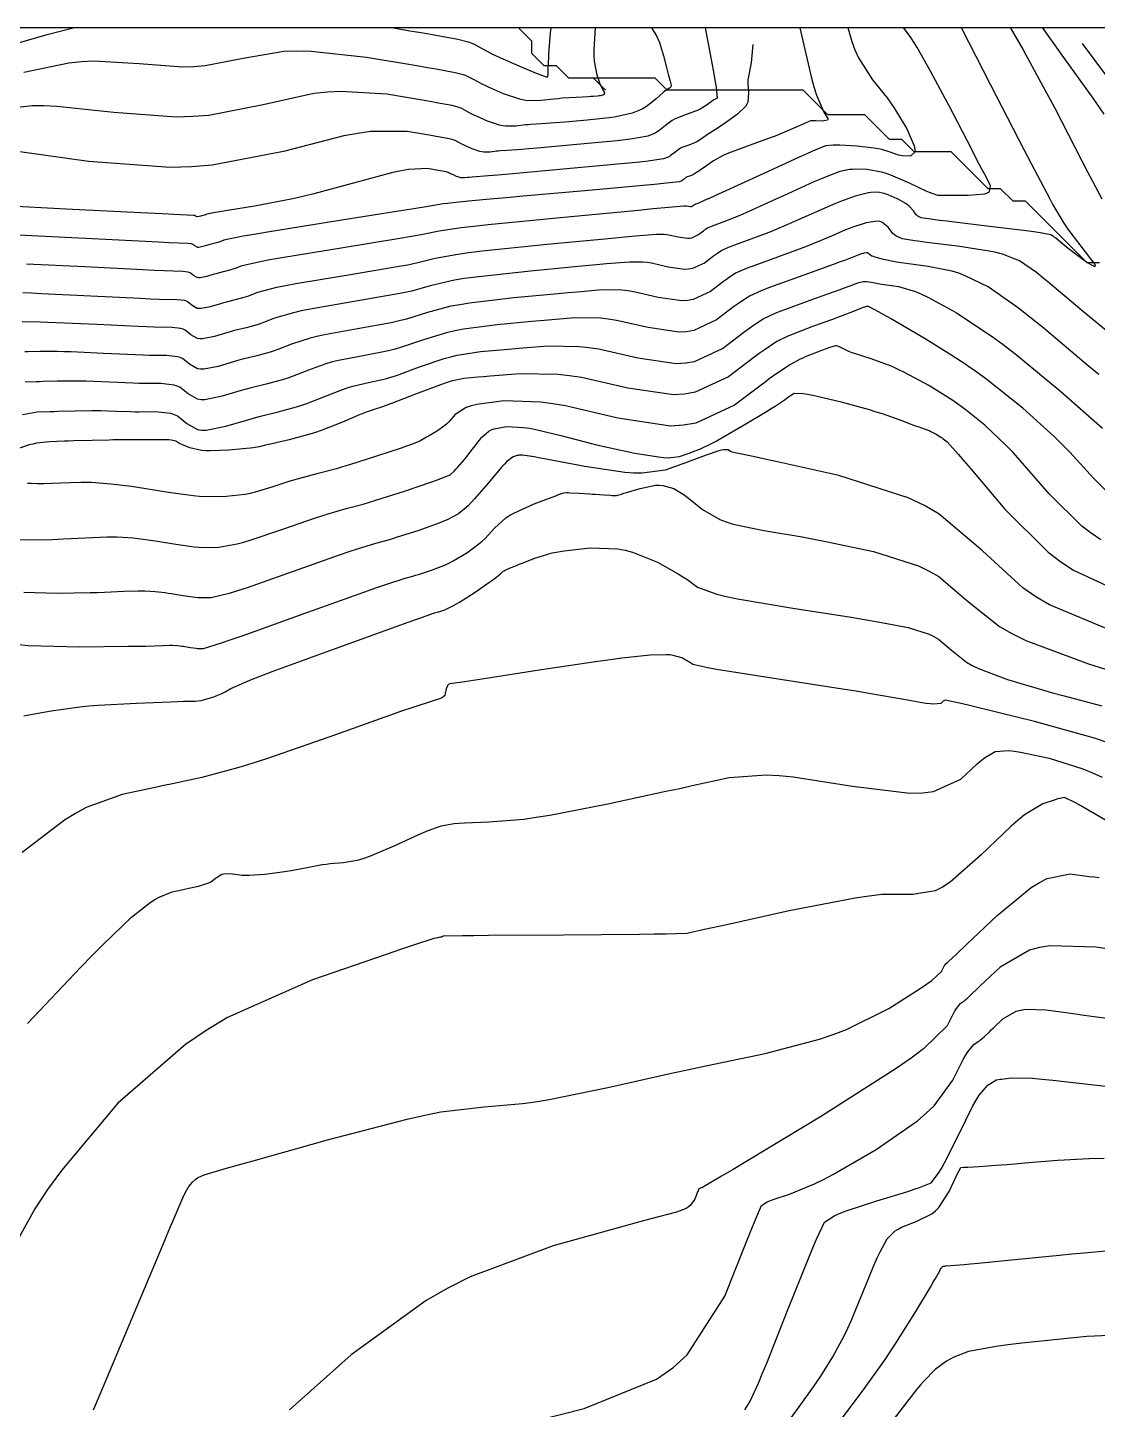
# Model space of a CAD drawing. Header units: metres. Extents: x 837117 to 838477, y 1189012 to 1191015.
# Drawn here: x 837546.3 to 837632.9, y 1190902 to 1191013.9 of the extents above; entities that cross this region are included whole.
import ezdxf

# ---------------------------------------------------------------- set-up
doc = ezdxf.new("R2010")
doc.units = ezdxf.units.M
doc.header["$LTSCALE"] = 0.3
doc.layers.add('COORD', color=7, linetype='Continuous', lineweight=20)
doc.layers.add('DRENAJE', color=5, linetype='Continuous', lineweight=25)
for name, color, linetype in [('COTAS 10', 1, 'Continuous'), ('COTAS INT', 252, 'Continuous'), ('MARCO IMP', 130, 'Continuous')]:
    doc.layers.add(name, color=color, linetype=linetype)

msp = doc.modelspace()

# ---------------------------------------------------------------- linework, layer by layer
at = {"layer": 'COORD'}
msp.add_lwpolyline([(837476.514, 1189013.872), (838476.514, 1189013.872), (838476.514, 1191013.872), (837476.514, 1191013.872)], close=True, dxfattribs=at)
at = {"layer": 'COTAS 10'}
for points, elevation in [([(837543.476, 1191012.054), (837547.893, 1191013.312), (837550.094, 1191013.872)], 1570), ([(837608.801, 1191013.872), (837608.802, 1191013.869), (837609.736, 1191009.892), (837609.96, 1191009.083), (837610.168, 1191008.399), (837610.793, 1191006.983), (837611.086, 1191006.517), (837611.085, 1191006.432), (837611.049, 1191006.367), (837610.621, 1191006.293), (837610.076, 1191006.33), (837609.966, 1191006.335), (837609.873, 1191006.338), (837609.685, 1191006.33), (837609.431, 1191006.223), (837609.298, 1191006.164), (837609.137, 1191006.091), (837608.328, 1191005.721), (837607.185, 1191005.236), (837606.813, 1191005.091), (837606.418, 1191004.942), (837604.792, 1191004.365), (837603.256, 1191003.8), (837602.917, 1191003.659), (837602.615, 1191003.524), (837601.839, 1191003.093), (837601.364, 1191002.751), (837601.253, 1191002.673), (837601.15, 1191002.602), (837600.852, 1191002.404), (837600.631, 1191002.262), (837600.576, 1191002.225), (837600.525, 1191002.19), (837600.364, 1191002.074), (837600.205, 1191001.974), (837600.156, 1191001.95), (837600.104, 1191001.926), (837599.895, 1191001.853), (837599.688, 1191001.777), (837599.637, 1191001.752), (837599.589, 1191001.724), (837599.438, 1191001.61), (837599.298, 1191001.499), (837599.257, 1191001.473), (837599.215, 1191001.449), (837599.054, 1191001.381), (837597.78, 1191001.237), (837597.036, 1191001.166), (837596.122, 1191001.08), (837591.409, 1191000.656), (837586.426, 1191000.214), (837585.341, 1191000.117), (837584.385, 1191000.031), (837584.047, 1191000), (837581.998, 1190999.812), (837580.739, 1190999.689), (837580.494, 1190999.663), (837580.293, 1190999.641), (837579.941, 1190999.593), (837578.568, 1190999.364), (837577.724, 1190999.229), (837576.678, 1190999.062), (837571.226, 1190998.197), (837565.723, 1190997.311), (837564.645, 1190997.13), (837563.761, 1190996.976), (837562.181, 1190996.656), (837561.865, 1190996.53), (837561.778, 1190996.5), (837561.691, 1190996.473), (837561.381, 1190996.389), (837561.058, 1190996.309), (837560.963, 1190996.283), (837560.865, 1190996.255), (837560.494, 1190996.143), (837560.157, 1190996.077), (837560.081, 1190996.078), (837560.014, 1190996.087), (837559.832, 1190996.193), (837559.67, 1190996.321), (837559.615, 1190996.345), (837559.555, 1190996.364), (837559.299, 1190996.392), (837557.765, 1190996.455), (837556.899, 1190996.496), (837555.841, 1190996.548), (837545.021, 1190997.096)], 1580), ([(837575.785, 1191013.872), (837577.248, 1191013.626), (837578.308, 1191013.444), (837579.209, 1191013.288), (837581.137, 1191012.935), (837581.972, 1191012.71), (837582.183, 1191012.635), (837582.386, 1191012.553), (837583.046, 1191012.212), (837583.876, 1191011.763), (837584.185, 1191011.614), (837584.529, 1191011.454), (837586.058, 1191010.784), (837587.481, 1191010.19), (837587.757, 1191010.078), (837587.983, 1191009.988), (837588.373, 1191009.85), (837588.419, 1191009.936), (837588.427, 1191009.987), (837588.433, 1191010.05), (837588.437, 1191010.377), (837588.463, 1191011.092), (837588.483, 1191011.399), (837588.507, 1191011.754), (837588.641, 1191013.432), (837588.671, 1191013.872)], 1570), ([(837628.424, 1191013.872), (837630.296, 1191011.27), (837632.045, 1191008.838), (837632.535, 1191008.155), (837633.437, 1191006.854)], 1590), ([(837633.012, 1190985.771), (837632.157, 1190986.493), (837628.463, 1190989.612), (837627.44, 1190990.436), (837626.52, 1190991.156), (837624.051, 1190992.89), (837622.211, 1190993.785), (837621.688, 1190993.976), (837621.158, 1190994.143), (837621.122, 1190994.15), (837619.194, 1190994.539), (837617.422, 1190994.768), (837617.013, 1190994.828), (837616.639, 1190994.887), (837615.584, 1190995.092), (837614.905, 1190995.278), (837614.767, 1190995.327), (837614.652, 1190995.373), (837614.421, 1190995.528), (837614.302, 1190995.63), (837614.258, 1190995.643), (837614.208, 1190995.649), (837613.989, 1190995.617), (837613.733, 1190995.531), (837613.66, 1190995.503), (837613.586, 1190995.474), (837613.312, 1190995.356), (837612.503, 1190995.045), (837612.092, 1190994.894), (837611.6, 1190994.715), (837609.145, 1190993.837), (837606.652, 1190992.932), (837606.136, 1190992.736), (837605.695, 1190992.563), (837604.732, 1190992.139), (837604.036, 1190991.678), (837603.765, 1190991.482), (837603.458, 1190991.258), (837602.065, 1190990.201), (837600.232, 1190989.347), (837599.648, 1190989.249), (837599.032, 1190989.212), (837596.528, 1190989.581), (837593.963, 1190990.165), (837593.307, 1190990.263), (837592.675, 1190990.334), (837590.587, 1190990.364), (837588.448, 1190990.189), (837587.784, 1190990.132), (837587.087, 1190990.07), (837584.311, 1190989.813), (837581.583, 1190989.453), (837580.917, 1190989.327), (837580.289, 1190989.189), (837578.347, 1190988.593), (837576.57, 1190987.987), (837576.046, 1190987.842), (837575.509, 1190987.707), (837573.457, 1190987.304), (837571.477, 1190986.919), (837570.985, 1190986.796), (837570.519, 1190986.667), (837569.039, 1190986.138), (837567.728, 1190985.62), (837567.368, 1190985.496), (837567.009, 1190985.38), (837565.724, 1190985.034), (837564.384, 1190984.701), (837563.99, 1190984.594), (837563.587, 1190984.48), (837562.047, 1190984.016), (837560.651, 1190983.739), (837560.338, 1190983.744), (837560.056, 1190983.783), (837559.304, 1190984.22), (837558.633, 1190984.752), (837558.403, 1190984.852), (837558.154, 1190984.931), (837557.096, 1190985.045), (837555.738, 1190985.049), (837555.3, 1190985.059), (837554.836, 1190985.072), (837552.936, 1190985.154), (837551.024, 1190985.233), (837550.553, 1190985.245), (837550.106, 1190985.253), (837548.702, 1190985.246), (837547.547, 1190985.212), (837547.257, 1190985.203), (837546.98, 1190985.194), (837546.09, 1190985.164)], 1590), ([(837633.607, 1190965.213), (837629.027, 1190967.131), (837627.91, 1190967.786), (837626.858, 1190968.496), (837623.607, 1190971.507), (837620.104, 1190974.486), (837618.895, 1190975.176), (837617.582, 1190975.806), (837611.974, 1190977.593), (837606.863, 1190978.73), (837605.864, 1190978.95), (837605.044, 1190979.13), (837603.586, 1190979.439), (837603.326, 1190979.5), (837603.263, 1190979.524), (837603.203, 1190979.551), (837603.016, 1190979.674), (837602.646, 1190979.696), (837602.47, 1190979.66), (837602.262, 1190979.605), (837601.245, 1190979.255), (837599.987, 1190978.782), (837599.627, 1190978.65), (837599.262, 1190978.517), (837597.9, 1190978.034), (837596.057, 1190977.782), (837595.389, 1190977.796), (837594.653, 1190977.845), (837591.422, 1190978.325), (837588.411, 1190978.903), (837587.812, 1190979.015), (837587.316, 1190979.105), (837586.375, 1190979.259), (837586.09, 1190979.248), (837586.008, 1190979.235), (837585.924, 1190979.219), (837585.61, 1190979.124), (837585.108, 1190978.728), (837584.905, 1190978.521), (837584.675, 1190978.272), (837583.616, 1190977.023), (837582.487, 1190975.709), (837582.213, 1190975.419), (837581.956, 1190975.162), (837581.17, 1190974.501), (837580.256, 1190974.017), (837579.919, 1190973.871), (837579.546, 1190973.721), (837577.895, 1190973.136), (837576.222, 1190972.602), (837575.835, 1190972.484), (837575.48, 1190972.379), (837574.473, 1190972.109), (837572.965, 1190971.644), (837572.295, 1190971.417), (837571.516, 1190971.147), (837567.787, 1190969.819), (837564.066, 1190968.516), (837563.292, 1190968.263), (837562.628, 1190968.057), (837561.153, 1190967.701), (837560.349, 1190967.694), (837560.107, 1190967.708), (837559.858, 1190967.729), (837558.89, 1190967.862), (837557.923, 1190968.021), (837557.674, 1190968.059), (837557.433, 1190968.093), (837556.632, 1190968.194), (837555.79, 1190968.244), (837555.524, 1190968.247), (837555.243, 1190968.245), (837554.109, 1190968.199), (837552.53, 1190968.131), (837551.968, 1190968.115), (837551.352, 1190968.1), (837548.68, 1190968.056), (837546.006, 1190968.136)], 1600), ([(837635.24, 1190948.734), (837632.204, 1190950.485), (837631.609, 1190950.82), (837631.119, 1190951.091), (837630.235, 1190951.53), (837629.851, 1190951.46), (837629.676, 1190951.41), (837629.473, 1190951.347), (837628.49, 1190951.01), (837627.009, 1190950.119), (837626.491, 1190949.706), (837625.926, 1190949.222), (837623.495, 1190946.876), (837620.98, 1190944.674), (837620.363, 1190944.281), (837619.779, 1190943.982), (837617.956, 1190943.684), (837615.449, 1190943.67), (837614.434, 1190943.55), (837613.281, 1190943.379), (837607.956, 1190942.341), (837602.896, 1190941.23), (837601.101, 1190940.836), (837599.679, 1190940.525), (837597.995, 1190940.471), (837597.022, 1190940.456), (837595.829, 1190940.441), (837589.692, 1190940.389), (837583.599, 1190940.345), (837582.434, 1190940.336), (837581.495, 1190940.329), (837579.992, 1190940.313), (837579.957, 1190940.3), (837579.944, 1190940.294), (837579.929, 1190940.288), (837579.864, 1190940.258), (837579.798, 1190940.229), (837579.782, 1190940.224), (837579.767, 1190940.219), (837579.725, 1190940.212), (837579.622, 1190940.195), (837579.569, 1190940.184), (837579.507, 1190940.172), (837579.192, 1190940.105), (837577.451, 1190939.544), (837576.488, 1190939.22), (837575.317, 1190938.822), (837569.352, 1190936.773), (837562.483, 1190933.702), (837560.742, 1190932.66), (837559.07, 1190931.534), (837553.614, 1190926.773), (837549.038, 1190921.335), (837547.922, 1190919.782), (837546.87, 1190918.209), (837543.614, 1190912.357)], 1610), ([(837607.731, 1190900.795), (837608.771, 1190902.176), (837609.918, 1190903.801), (837610.216, 1190904.244), (837610.506, 1190904.683), (837611.483, 1190906.245), (837612.427, 1190907.998), (837612.696, 1190908.559), (837612.967, 1190909.153), (837613.975, 1190911.569), (837614.894, 1190913.817), (837615.11, 1190914.305), (837615.309, 1190914.734), (837615.889, 1190915.798), (837616.537, 1190916.426), (837616.779, 1190916.581), (837617.048, 1190916.727), (837618.245, 1190917.187), (837619.488, 1190917.808), (837619.786, 1190918.056), (837620.064, 1190918.338), (837620.899, 1190919.63), (837621.471, 1190920.844), (837621.583, 1190921.077), (837621.674, 1190921.265), (837621.837, 1190921.568), (837622.083, 1190921.588), (837622.228, 1190921.597), (837622.405, 1190921.608), (837623.323, 1190921.66), (837624.675, 1190921.748), (837625.126, 1190921.782), (837625.61, 1190921.82), (837627.638, 1190921.991), (837629.704, 1190922.158), (837630.213, 1190922.194), (837630.694, 1190922.225), (837632.205, 1190922.296), (837633.455, 1190922.312)], 1620)]:
    msp.add_lwpolyline(points, dxfattribs=dict(at, elevation=elevation))
at = {"layer": 'COTAS INT'}
for points, elevation in [([(837596.792, 1191013.872), (837596.864, 1191013.776), (837597.251, 1191013.146), (837597.35, 1191012.921), (837597.447, 1191012.674), (837597.768, 1191011.602), (837598.035, 1191010.548), (837598.098, 1191010.312), (837598.155, 1191010.101), (837598.319, 1191009.544), (837598.39, 1191009.213), (837598.388, 1191009.146), (837598.377, 1191009.089), (837598.259, 1191008.97), (837597.983, 1191008.804), (837597.873, 1191008.718), (837597.748, 1191008.615), (837597.174, 1191008.096), (837596.471, 1191007.533), (837596.264, 1191007.403), (837596.052, 1191007.283), (837595.245, 1191006.942), (837594.174, 1191006.69), (837593.796, 1191006.627), (837593.383, 1191006.566), (837591.599, 1191006.37), (837589.807, 1191006.219), (837589.389, 1191006.186), (837589.005, 1191006.158), (837587.903, 1191006.088), (837587.048, 1191006.032), (837586.82, 1191006.012), (837586.595, 1191005.989), (837585.816, 1191005.893), (837585.008, 1191005.889), (837584.765, 1191005.925), (837584.514, 1191005.978), (837583.542, 1191006.305), (837582.648, 1191006.696), (837582.447, 1191006.79), (837582.266, 1191006.877), (837581.781, 1191007.14), (837581.395, 1191007.339), (837581.276, 1191007.387), (837581.153, 1191007.431), (837580.665, 1191007.562), (837579.537, 1191007.768), (837579.011, 1191007.86), (837578.391, 1191007.966), (837575.378, 1191008.473), (837571.642, 1191008.712), (837570.567, 1191008.649), (837569.473, 1191008.529), (837565.378, 1191007.632), (837560.96, 1191006.766), (837559.664, 1191006.666), (837558.337, 1191006.627), (837553.279, 1191006.994), (837548.665, 1191007.497), (837547.616, 1191007.544), (837546.668, 1191007.551), (837544.07, 1191007.244)], 1574), ([(837601.143, 1191013.872), (837601.145, 1191013.86), (837601.824, 1191010.292), (837601.944, 1191009.608), (837602.034, 1191009.057), (837602.118, 1191008.166), (837601.93, 1191008.066), (837601.85, 1191008.013), (837601.758, 1191007.95), (837601.326, 1191007.63), (837600.752, 1191007.27), (837600.571, 1191007.181), (837600.38, 1191007.096), (837599.614, 1191006.829), (837598.851, 1191006.548), (837598.664, 1191006.454), (837598.486, 1191006.354), (837597.929, 1191005.934), (837597.413, 1191005.522), (837597.262, 1191005.426), (837597.106, 1191005.338), (837596.514, 1191005.088), (837595.259, 1191004.862), (837594.686, 1191004.79), (837594.014, 1191004.713), (837590.774, 1191004.398), (837587.543, 1191004.117), (837586.877, 1191004.061), (837586.312, 1191004.015), (837585.096, 1191003.925), (837584.544, 1191003.889), (837584.397, 1191003.876), (837584.252, 1191003.862), (837583.75, 1191003.799), (837583.229, 1191003.797), (837583.072, 1191003.82), (837582.911, 1191003.854), (837582.284, 1191004.065), (837581.707, 1191004.317), (837581.578, 1191004.378), (837581.461, 1191004.434), (837581.148, 1191004.603), (837580.899, 1191004.732), (837580.823, 1191004.763), (837580.743, 1191004.791), (837580.429, 1191004.876), (837579.702, 1191005.009), (837579.362, 1191005.068), (837578.962, 1191005.136), (837577.02, 1191005.463), (837574.066, 1191005.454), (837573.03, 1191005.31), (837571.898, 1191005.105), (837567.02, 1191003.855), (837561.253, 1191002.725), (837559.562, 1191002.595), (837557.829, 1191002.544), (837551.227, 1191003.023), (837545.656, 1191003.812)], 1576), ([(837621.867, 1191013.872), (837624.258, 1191009.232), (837626.96, 1191003.999), (837627.543, 1191002.875), (837628.055, 1191001.892), (837629.051, 1191000), (837629.306, 1190999.516), (837630.182, 1190998.049), (837630.457, 1190997.64), (837630.746, 1190997.228), (837631.906, 1190995.73), (837632.684, 1190994.682), (837632.732, 1190994.555), (837632.707, 1190994.498), (837632.016, 1190994.882), (837630.988, 1190995.64), (837630.752, 1190995.819), (837630.537, 1190995.985), (837629.935, 1190996.473), (837629.532, 1190996.814), (837629.442, 1190996.887), (837629.362, 1190996.95), (837629.148, 1190997.101), (837628.259, 1190997.263), (837627.752, 1190997.333), (837627.133, 1190997.415), (837623.953, 1190997.804), (837621.122, 1190998.143), (837620.753, 1190998.187), (837620.12, 1190998.265), (837619.598, 1190998.331), (837618.624, 1190998.471), (837618.373, 1190998.595), (837618.306, 1190998.651), (837618.239, 1190998.717), (837618.006, 1190999.034), (837617.667, 1190999.415), (837617.535, 1190999.521), (837617.385, 1190999.626), (837616.722, 1191000), (837616.704, 1191000.01), (837615.979, 1191000.326), (837615.802, 1191000.389), (837615.636, 1191000.442), (837615.12, 1191000.546), (837614.566, 1191000.516), (837614.376, 1191000.485), (837614.17, 1191000.443), (837613.292, 1191000.212), (837612.696, 1191000), (837612.105, 1190999.79), (837611.705, 1190999.63), (837611.273, 1190999.45), (837607.513, 1190997.782), (837607.008, 1190997.57), (837606.515, 1190997.369), (837604.846, 1190996.734), (837603.525, 1190996.254), (837603.252, 1190996.15), (837603.018, 1190996.059), (837602.508, 1190995.834), (837602.139, 1190995.59), (837601.995, 1190995.486), (837601.833, 1190995.367), (837601.095, 1190994.807), (837600.123, 1190994.354), (837599.814, 1190994.303), (837599.487, 1190994.283), (837598.16, 1190994.478), (837596.801, 1190994.788), (837596.453, 1190994.84), (837596.118, 1190994.878), (837595.012, 1190994.893), (837593.161, 1190994.732), (837592.356, 1190994.659), (837591.425, 1190994.573), (837587.006, 1190994.156), (837582.585, 1190993.675), (837581.653, 1190993.547), (837580.846, 1190993.423), (837578.985, 1190992.993), (837577.369, 1190992.538), (837576.717, 1190992.397), (837575.977, 1190992.249), (837572.564, 1190991.661), (837569.175, 1190991.076), (837568.449, 1190990.93), (837567.816, 1190990.79), (837566.295, 1190990.345), (837565.382, 1190989.984), (837565.132, 1190989.898), (837564.882, 1190989.817), (837563.987, 1190989.576), (837563.053, 1190989.344), (837562.779, 1190989.269), (837562.498, 1190989.19), (837561.426, 1190988.867), (837560.453, 1190988.674), (837560.235, 1190988.677), (837560.039, 1190988.705), (837559.515, 1190989.009), (837559.048, 1190989.38), (837558.888, 1190989.449), (837558.715, 1190989.504), (837557.977, 1190989.583), (837556.549, 1190989.611), (837555.939, 1190989.634), (837555.238, 1190989.663), (837551.932, 1190989.821), (837548.623, 1190989.978), (837547.92, 1190990.006), (837547.309, 1190990.027), (837545.87, 1190990.048)], 1586), ([(837545.91, 1190992.415), (837546.603, 1190992.387), (837547.422, 1190992.351), (837551.43, 1190992.155), (837555.439, 1190991.958), (837556.259, 1190991.921), (837556.954, 1190991.892), (837558.418, 1190991.853), (837558.995, 1190991.791), (837559.13, 1190991.748), (837559.255, 1190991.693), (837559.621, 1190991.404), (837560.031, 1190991.166), (837560.184, 1190991.144), (837560.355, 1190991.142), (837561.115, 1190991.292), (837561.954, 1190991.545), (837562.174, 1190991.607), (837562.388, 1190991.666), (837563.118, 1190991.847), (837563.818, 1190992.036), (837564.014, 1190992.099), (837564.21, 1190992.166), (837564.924, 1190992.449), (837566.464, 1190992.852), (837567.181, 1190992.996), (837568.024, 1190993.154), (837572.118, 1190993.84), (837576.211, 1190994.52), (837577.053, 1190994.674), (837577.769, 1190994.813), (837579.304, 1190995.193), (837581.124, 1190995.539), (837582.021, 1190995.658), (837583.087, 1190995.786), (837588.354, 1190996.328), (837593.593, 1190996.824), (837594.642, 1190996.923), (837595.517, 1190997.004), (837597.224, 1190997.158), (837597.839, 1190997.149), (837598.026, 1190997.128), (837598.219, 1190997.099), (837598.976, 1190996.927), (837599.714, 1190996.818), (837599.896, 1190996.829), (837600.068, 1190996.858), (837600.609, 1190997.11), (837601.02, 1190997.421), (837601.11, 1190997.488), (837601.191, 1190997.545), (837601.396, 1190997.681), (837601.68, 1190997.807), (837601.81, 1190997.857), (837601.962, 1190997.915), (837602.697, 1190998.182), (837603.972, 1190998.695), (837604.465, 1190998.908), (837605.019, 1190999.151), (837606.892, 1191000), (837607.521, 1191000.285), (837609.985, 1191001.399), (837610.513, 1191001.629), (837610.975, 1191001.825), (837612.089, 1191002.251), (837612.838, 1191002.4), (837613.07, 1191002.422), (837613.312, 1191002.435), (837614.275, 1191002.41), (837615.423, 1191002.191), (837615.781, 1191002.081), (837616.157, 1191001.95), (837617.663, 1191001.302), (837619.002, 1191000.67), (837619.273, 1191000.551), (837619.5, 1191000.455), (837619.961, 1191000.308), (837620.449, 1191000.312), (837620.694, 1191000.312), (837620.987, 1191000.31), (837622.439, 1191000.3), (837623.789, 1191000.413), (837624.017, 1191000.489), (837624.182, 1191000.585), (837624.251, 1191001.093), (837623.753, 1191002.036), (837623.56, 1191002.406), (837623.344, 1191002.824), (837622.362, 1191004.724), (837621.217, 1191006.929), (837620.897, 1191007.538), (837620.575, 1191008.146), (837619.405, 1191010.336), (837618.32, 1191012.25), (837618.052, 1191012.684), (837617.798, 1191013.075), (837617.202, 1191013.872)], 1584), ([(837545.982, 1191010.278), (837549.646, 1191011.034), (837550.66, 1191011.132), (837551.673, 1191011.183), (837555.331, 1191010.966), (837558.845, 1191010.711), (837559.767, 1191010.738), (837560.667, 1191010.807), (837563.736, 1191011.408), (837567.049, 1191011.954), (837568.103, 1191011.987), (837569.217, 1191011.97), (837573.736, 1191011.483), (837577.819, 1191010.796), (837578.659, 1191010.652), (837579.373, 1191010.528), (837580.901, 1191010.248), (837581.562, 1191010.07), (837581.73, 1191010.011), (837581.89, 1191009.946), (837582.414, 1191009.676), (837583.071, 1191009.32), (837583.316, 1191009.202), (837583.588, 1191009.075), (837584.8, 1191008.544), (837586.118, 1191008.102), (837586.458, 1191008.03), (837586.786, 1191007.981), (837587.882, 1191007.986), (837588.938, 1191008.117), (837589.242, 1191008.147), (837589.552, 1191008.175), (837590.711, 1191008.251), (837591.699, 1191008.3), (837591.9, 1191008.311), (837592.071, 1191008.32), (837592.424, 1191008.342), (837592.583, 1191008.365), (837592.63, 1191008.375), (837592.679, 1191008.387), (837592.868, 1191008.441), (837593.001, 1191008.524), (837593.015, 1191008.554), (837593.019, 1191008.586), (837592.949, 1191008.73), (837592.781, 1191009.025), (837592.724, 1191009.154), (837592.661, 1191009.303), (837592.395, 1191010.013), (837592.196, 1191011.167), (837592.175, 1191011.596), (837592.17, 1191012.073), (837592.261, 1191013.872)], 1572), ([(837612.704, 1191013.872), (837613.014, 1191012.756), (837613.278, 1191012.069), (837613.559, 1191011.44), (837614.702, 1191009.655), (837615.884, 1191008.191), (837616.188, 1191007.765), (837616.483, 1191007.329), (837617.467, 1191005.682), (837618.076, 1191004.302), (837618.134, 1191004.036), (837618.144, 1191003.82), (837617.785, 1191003.459), (837617.135, 1191003.486), (837616.962, 1191003.514), (837616.793, 1191003.552), (837616.21, 1191003.765), (837615.442, 1191004.009), (837615.157, 1191004.066), (837614.84, 1191004.119), (837613.431, 1191004.274), (837612.058, 1191004.354), (837611.764, 1191004.359), (837611.506, 1191004.358), (837610.887, 1191004.291), (837609.846, 1191003.859), (837609.322, 1191003.628), (837608.697, 1191003.347), (837605.591, 1191001.929), (837602.524, 1191000.52), (837601.923, 1191000.246), (837601.43, 1191000.022), (837601.38, 1191000), (837600.548, 1190999.631), (837600.399, 1190999.576), (837600.368, 1190999.565), (837600.341, 1190999.554), (837600.284, 1190999.529), (837600.242, 1190999.501), (837600.226, 1190999.49), (837600.207, 1190999.476), (837600.124, 1190999.413), (837600.014, 1190999.362), (837599.979, 1190999.356), (837599.942, 1190999.353), (837599.792, 1190999.376), (837599.638, 1190999.411), (837599.599, 1190999.416), (837599.561, 1190999.421), (837599.436, 1190999.423), (837597.873, 1190999.276), (837596.928, 1190999.186), (837595.762, 1190999.076), (837589.702, 1190998.5), (837583.588, 1190997.896), (837582.389, 1190997.768), (837581.403, 1190997.656), (837579.622, 1190997.393), (837578.168, 1190997.089), (837577.388, 1190996.951), (837576.444, 1190996.791), (837571.672, 1190996.019), (837566.873, 1190995.232), (837565.913, 1190995.063), (837565.113, 1190994.914), (837563.552, 1190994.552), (837563.037, 1190994.348), (837562.896, 1190994.3), (837562.755, 1190994.254), (837562.25, 1190994.118), (837561.723, 1190993.987), (837561.568, 1190993.945), (837561.41, 1190993.9), (837560.805, 1190993.718), (837560.256, 1190993.609), (837560.133, 1190993.611), (837560.022, 1190993.627), (837559.726, 1190993.798), (837559.463, 1190994.007), (837559.372, 1190994.046), (837559.275, 1190994.078), (837558.859, 1190994.122), (837557.359, 1190994.173), (837556.579, 1190994.209), (837555.64, 1190994.253), (837550.928, 1190994.489), (837546.222, 1190994.723)], 1582), ([(837625.832, 1191013.872), (837626.223, 1191013.224), (837626.885, 1191012.086), (837628.322, 1191009.429), (837629.419, 1191007.402), (837631.639, 1191003.098), (837632.104, 1191002.2), (837632.505, 1191001.429), (837633.255, 1191000)], 1588), ([(837605.011, 1191012.501), (837604.879, 1191011.03), (837604.646, 1191009.912), (837604.614, 1191009.636), (837604.596, 1191009.375), (837604.646, 1191008.553), (837604.597, 1191007.849), (837604.517, 1191007.663), (837604.408, 1191007.481), (837603.771, 1191006.853), (837602.996, 1191006.298), (837602.8, 1191006.162), (837602.611, 1191006.034), (837601.996, 1191005.632), (837601.478, 1191005.298), (837601.35, 1191005.213), (837601.229, 1191005.13), (837600.852, 1191004.857), (837600.481, 1191004.624), (837600.365, 1191004.567), (837600.243, 1191004.512), (837599.755, 1191004.341), (837599.27, 1191004.162), (837599.15, 1191004.103), (837599.038, 1191004.039), (837598.683, 1191003.772), (837598.355, 1191003.51), (837598.259, 1191003.449), (837598.161, 1191003.394), (837597.784, 1191003.235), (837596.344, 1191003.034), (837595.575, 1191002.952), (837594.645, 1191002.859), (837589.949, 1191002.426), (837585.279, 1191002.016), (837584.366, 1191001.937), (837583.618, 1191001.872), (837582.288, 1191001.763), (837582.04, 1191001.746), (837581.974, 1191001.741), (837581.909, 1191001.734), (837581.684, 1191001.706), (837581.45, 1191001.705), (837581.38, 1191001.716), (837581.307, 1191001.731), (837581.025, 1191001.825), (837580.767, 1191001.939), (837580.708, 1191001.966), (837580.656, 1191001.991), (837580.516, 1191002.067), (837580.404, 1191002.125), (837580.37, 1191002.139), (837580.334, 1191002.151), (837580.192, 1191002.189), (837579.866, 1191002.249), (837579.714, 1191002.276), (837579.534, 1191002.306), (837578.662, 1191002.453), (837577.135, 1191002.389), (837576.542, 1191002.286), (837575.877, 1191002.147), (837572.861, 1191001.338), (837569.48, 1191000.405), (837568.584, 1191000.188), (837567.759, 1191000), (837564.679, 1190999.412), (837562.314, 1190999.032), (837561.852, 1190998.955), (837561.474, 1190998.89), (837560.809, 1190998.759), (837560.692, 1190998.713), (837560.66, 1190998.701), (837560.628, 1190998.691), (837560.512, 1190998.66), (837560.392, 1190998.63), (837560.357, 1190998.621), (837560.321, 1190998.611), (837560.183, 1190998.569), (837560.058, 1190998.544), (837560.03, 1190998.545), (837560.005, 1190998.548), (837559.938, 1190998.587), (837559.878, 1190998.635), (837559.857, 1190998.644), (837559.835, 1190998.651), (837559.74, 1190998.661), (837558.17, 1190998.736), (837557.218, 1190998.784), (837556.042, 1190998.843), (837549.924, 1190999.156), (837543.821, 1190999.469)], 1578), ([(837633.657, 1191009.949), (837631.703, 1191012.582)], 1592), ([(837634.984, 1190988.216), (837631.641, 1190990.977), (837629.059, 1190993.16), (837628.483, 1190993.625), (837627.966, 1190994.031), (837626.6, 1190994.995), (837625.235, 1190995.524), (837624.72, 1190995.655), (837624.145, 1190995.779), (837621.574, 1190996.172), (837621.122, 1190996.227), (837619.087, 1190996.477), (837618.566, 1190996.547), (837618.118, 1190996.609), (837617.104, 1190996.781), (837616.599, 1190997.002), (837616.472, 1190997.096), (837616.35, 1190997.204), (837615.956, 1190997.71), (837615.464, 1190998.131), (837615.281, 1190998.184), (837615.078, 1190998.21), (837614.175, 1190998.076), (837613.117, 1190997.72), (837612.816, 1190997.607), (837612.511, 1190997.487), (837611.382, 1190996.999), (837610.008, 1190996.414), (837609.55, 1190996.232), (837609.057, 1190996.042), (837606.995, 1190995.286), (837605.089, 1190994.593), (837604.694, 1190994.443), (837604.357, 1190994.311), (837603.62, 1190993.986), (837603.088, 1190993.634), (837602.88, 1190993.484), (837602.645, 1190993.312), (837601.58, 1190992.504), (837600.178, 1190991.851), (837599.731, 1190991.776), (837599.259, 1190991.748), (837597.344, 1190992.03), (837595.382, 1190992.476), (837594.88, 1190992.552), (837594.396, 1190992.606), (837592.799, 1190992.629), (837590.805, 1190992.461), (837590.07, 1190992.395), (837589.256, 1190992.321), (837585.659, 1190991.985), (837582.084, 1190991.564), (837581.285, 1190991.437), (837580.568, 1190991.306), (837578.666, 1190990.793), (837576.97, 1190990.262), (837576.382, 1190990.119), (837575.743, 1190989.978), (837573.011, 1190989.483), (837570.326, 1190988.998), (837569.717, 1190988.863), (837569.167, 1190988.729), (837567.667, 1190988.242), (837566.555, 1190987.802), (837566.25, 1190987.697), (837565.946, 1190987.599), (837564.856, 1190987.305), (837563.719, 1190987.022), (837563.385, 1190986.932), (837563.042, 1190986.835), (837561.737, 1190986.441), (837560.552, 1190986.207), (837560.286, 1190986.21), (837560.048, 1190986.244), (837559.409, 1190986.615), (837558.841, 1190987.066), (837558.646, 1190987.15), (837558.434, 1190987.218), (837557.536, 1190987.314), (837556.143, 1190987.33), (837555.62, 1190987.346), (837555.037, 1190987.368), (837552.434, 1190987.488), (837549.824, 1190987.606), (837549.236, 1190987.625), (837548.707, 1190987.64), (837547.286, 1190987.647), (837546.319, 1190987.618), (837546.076, 1190987.611)], 1588), ([(837545.878, 1190982.532), (837547.082, 1190982.75), (837548.116, 1190982.785), (837548.438, 1190982.795), (837548.775, 1190982.805), (837550.118, 1190982.845), (837551.505, 1190982.865), (837551.869, 1190982.864), (837552.225, 1190982.86), (837553.438, 1190982.82), (837554.635, 1190982.777), (837554.98, 1190982.771), (837555.332, 1190982.768), (837556.655, 1190982.775), (837557.874, 1190982.644), (837558.161, 1190982.553), (837558.426, 1190982.438), (837559.198, 1190981.826), (837560.065, 1190981.323), (837560.389, 1190981.277), (837560.75, 1190981.271), (837562.358, 1190981.59), (837564.131, 1190982.125), (837564.596, 1190982.256), (837565.049, 1190982.379), (837566.593, 1190982.763), (837568.073, 1190983.162), (837568.486, 1190983.295), (837568.9, 1190983.438), (837570.41, 1190984.035), (837571.87, 1190984.605), (837572.253, 1190984.73), (837572.628, 1190984.841), (837573.903, 1190985.125), (837575.276, 1190985.436), (837575.711, 1190985.565), (837576.17, 1190985.711), (837578.029, 1190986.393), (837580.011, 1190987.072), (837580.549, 1190987.217), (837581.081, 1190987.343), (837582.963, 1190987.641), (837584.919, 1190987.818), (837585.497, 1190987.868), (837586.092, 1190987.918), (837588.375, 1190988.1), (837590.953, 1190988.063), (837591.734, 1190987.975), (837592.544, 1190987.853), (837595.712, 1190987.132), (837598.804, 1190986.677), (837599.566, 1190986.723), (837600.287, 1190986.843), (837602.551, 1190987.898), (837604.271, 1190989.203), (837604.649, 1190989.481), (837604.985, 1190989.722), (837605.844, 1190990.291), (837606.814, 1190990.738), (837607.22, 1190990.901), (837607.686, 1190991.082), (837609.864, 1190991.881), (837611.996, 1190992.642), (837612.434, 1190992.8), (837612.804, 1190992.934), (837613.589, 1190993.227), (837613.982, 1190993.315), (837614.105, 1190993.32), (837614.235, 1190993.317), (837614.758, 1190993.237), (837615.416, 1190993.104), (837615.632, 1190993.068), (837615.863, 1190993.033), (837616.815, 1190992.907), (837618.171, 1190992.507), (837618.656, 1190992.298), (837619.187, 1190992.046), (837621.122, 1190990.992), (837621.502, 1190990.785), (837624.392, 1190988.871), (837625.287, 1190988.209), (837626.222, 1190987.489), (837627.426, 1190986.493), (837629.943, 1190984.41), (837633.324, 1190981.426)], 1592), ([(837634.368, 1190975.62), (837632.587, 1190977.39), (837630.666, 1190979.501), (837630.062, 1190980.11), (837629.427, 1190980.728), (837626.874, 1190983.049), (837623.982, 1190985.365), (837623.134, 1190985.981), (837622.399, 1190986.493), (837622.265, 1190986.586), (837621.122, 1190987.309), (837618.953, 1190988.68), (837616.163, 1190990.308), (837615.623, 1190990.619), (837615.184, 1190990.871), (837614.436, 1190991.275), (837614.353, 1190991.286), (837614.333, 1190991.289), (837614.315, 1190991.292), (837614.258, 1190991.304), (837614.048, 1190991.244), (837613.934, 1190991.203), (837613.795, 1190991.15), (837613.088, 1190990.87), (837612.073, 1190990.474), (837611.74, 1190990.349), (837611.384, 1190990.217), (837609.91, 1190989.685), (837608.471, 1190989.144), (837608.137, 1190989.007), (837607.83, 1190988.875), (837606.956, 1190988.444), (837605.934, 1190987.766), (837605.534, 1190987.479), (837605.084, 1190987.149), (837603.036, 1190985.596), (837600.341, 1190984.34), (837599.483, 1190984.196), (837598.576, 1190984.142), (837594.896, 1190984.683), (837591.126, 1190985.542), (837590.161, 1190985.687), (837589.232, 1190985.791), (837586.163, 1190985.835), (837583.736, 1190985.646), (837583.211, 1190985.604), (837582.75, 1190985.567), (837581.616, 1190985.469), (837580.58, 1190985.232), (837580.181, 1190985.107), (837579.733, 1190984.955), (837577.71, 1190984.194), (837575.771, 1190983.436), (837575.376, 1190983.287), (837575.042, 1190983.166), (837574.349, 1190982.946), (837573.778, 1190982.763), (837573.522, 1190982.663), (837573.222, 1190982.543), (837571.782, 1190981.932), (837570.073, 1190981.255), (837569.604, 1190981.094), (837569.136, 1190980.943), (837567.462, 1190980.492), (837566.081, 1190980.173), (837565.799, 1190980.107), (837565.56, 1190980.049), (837565.058, 1190979.92), (837564.548, 1190979.837), (837564.304, 1190979.809), (837564.016, 1190979.779), (837562.601, 1190979.652), (837561.077, 1190979.598), (837560.719, 1190979.614), (837560.388, 1190979.642), (837559.427, 1190979.856), (837558.781, 1190980.12), (837558.649, 1190980.181), (837558.538, 1190980.236), (837558.308, 1190980.39), (837557.928, 1190980.479), (837557.723, 1190980.494), (837557.474, 1190980.505), (837556.214, 1190980.506), (837554.927, 1190980.486), (837554.661, 1190980.484), (837554.433, 1190980.482), (837553.939, 1190980.487), (837553.426, 1190980.488), (837553.186, 1190980.484), (837552.904, 1190980.478), (837551.534, 1190980.444), (837550.003, 1190980.399), (837549.619, 1190980.387), (837549.252, 1190980.375), (837548.073, 1190980.335), (837547.007, 1190980.216), (837546.711, 1190980.155), (837546.416, 1190980.081), (837545.35, 1190979.711)], 1594), ([(837633.192, 1190972.402), (837632.412, 1190972.922), (837631.647, 1190973.505), (837629.006, 1190976.129), (837626.659, 1190978.826), (837626.08, 1190979.454), (837625.531, 1190980.031), (837623.805, 1190981.688), (837622.179, 1190982.985), (837621.693, 1190983.335), (837621.192, 1190983.682), (837619.255, 1190984.902), (837617.3, 1190985.958), (837616.788, 1190986.201), (837616.289, 1190986.422), (837614.591, 1190987.044), (837613.241, 1190987.474), (837612.96, 1190987.575), (837612.72, 1190987.668), (837612.191, 1190987.937), (837611.899, 1190988.08), (837611.808, 1190988.093), (837611.713, 1190988.095), (837611.336, 1190988.006), (837610.879, 1190987.827), (837610.733, 1190987.772), (837610.579, 1190987.715), (837609.957, 1190987.49), (837609.256, 1190987.207), (837609.053, 1190987.113), (837608.846, 1190987.013), (837608.068, 1190986.596), (837606.882, 1190985.81), (837606.419, 1190985.477), (837605.896, 1190985.094), (837603.521, 1190983.293), (837600.396, 1190981.836), (837599.4, 1190981.67), (837598.349, 1190981.606), (837594.08, 1190982.235), (837589.843, 1190983.241), (837588.811, 1190983.415), (837587.839, 1190983.545), (837584.84, 1190983.639), (837582.656, 1190983.351), (837582.199, 1190983.24), (837581.806, 1190983.115), (837580.919, 1190982.552), (837580.399, 1190981.945), (837580.237, 1190981.792), (837580.068, 1190981.646), (837579.391, 1190981.175), (837578.742, 1190980.796), (837578.59, 1190980.708), (837578.449, 1190980.628), (837578.042, 1190980.397), (837577.306, 1190980.097), (837576.959, 1190979.971), (837576.549, 1190979.828), (837574.551, 1190979.159), (837572.345, 1190978.462), (837571.804, 1190978.301), (837571.294, 1190978.154), (837569.702, 1190977.736), (837568.309, 1190977.374), (837567.923, 1190977.261), (837567.537, 1190977.144), (837566.142, 1190976.674), (837564.717, 1190976.247), (837564.311, 1190976.157), (837563.901, 1190976.078), (837562.38, 1190975.893), (837560.719, 1190975.878), (837560.221, 1190975.907), (837559.707, 1190975.951), (837557.709, 1190976.226), (837555.713, 1190976.555), (837555.199, 1190976.632), (837554.702, 1190976.703), (837553.049, 1190976.91), (837551.484, 1190977.025), (837551.044, 1190977.038), (837550.6, 1190977.043), (837548.971, 1190976.993), (837547.601, 1190976.925), (837547.32, 1190976.918), (837547.082, 1190976.917), (837546.58, 1190976.958), (837546.292, 1190976.958)], 1596), ([(837545.659, 1190972.426), (837546.852, 1190972.39), (837548.305, 1190972.426), (837548.744, 1190972.443), (837549.199, 1190972.463), (837550.975, 1190972.561), (837552.712, 1190972.631), (837553.142, 1190972.634), (837553.55, 1190972.629), (837554.84, 1190972.552), (837556.068, 1190972.398), (837556.437, 1190972.345), (837556.818, 1190972.288), (837558.299, 1190972.044), (837559.782, 1190971.84), (837560.164, 1190971.808), (837560.534, 1190971.786), (837561.766, 1190971.797), (837563.264, 1190972.067), (837563.801, 1190972.21), (837564.392, 1190972.382), (837566.965, 1190973.246), (837569.526, 1190974.146), (837570.109, 1190974.339), (837570.637, 1190974.509), (837572.088, 1190974.922), (837573.476, 1190975.296), (837573.965, 1190975.44), (837574.499, 1190975.603), (837576.806, 1190976.338), (837578.955, 1190977.061), (837579.39, 1190977.215), (837579.755, 1190977.35), (837580.495, 1190977.67), (837580.854, 1190977.981), (837580.978, 1190978.109), (837581.113, 1190978.256), (837581.694, 1190978.938), (837582.3, 1190979.697), (837582.452, 1190979.891), (837582.596, 1190980.08), (837583.062, 1190980.705), (837583.624, 1190981.191), (837583.83, 1190981.291), (837584.058, 1190981.376), (837585.063, 1190981.561), (837586.455, 1190981.501), (837586.927, 1190981.431), (837587.436, 1190981.339), (837589.586, 1190980.817), (837591.945, 1190980.193), (837592.585, 1190980.037), (837593.22, 1190979.888), (837595.468, 1190979.411), (837597.367, 1190979.107), (837597.782, 1190979.067), (837598.15, 1190979.047), (837599.076, 1190979.135), (837599.7, 1190979.358), (837599.877, 1190979.422), (837600.055, 1190979.488), (837600.71, 1190979.735), (837601.667, 1190980.192), (837602.034, 1190980.389), (837602.447, 1190980.618), (837604.306, 1190981.7), (837606.109, 1190982.79), (837606.486, 1190983.022), (837606.809, 1190983.225), (837607.533, 1190983.71), (837607.887, 1190983.973), (837607.977, 1190984.036), (837608.063, 1190984.095), (837608.347, 1190984.272), (837609.074, 1190984.258), (837609.441, 1190984.196), (837609.878, 1190984.109), (837612.053, 1190983.585), (837614.415, 1190982.938), (837614.971, 1190982.773), (837615.485, 1190982.615), (837616.985, 1190982.095), (837618.03, 1190981.692), (837618.257, 1190981.607), (837618.456, 1190981.534), (837618.949, 1190981.364), (837619.28, 1190981.243), (837619.377, 1190981.2), (837619.477, 1190981.153), (837619.856, 1190980.949), (837620.231, 1190980.713), (837620.328, 1190980.646), (837620.422, 1190980.578), (837620.737, 1190980.327), (837621.635, 1190979.334), (837622.097, 1190978.799), (837622.652, 1190978.15), (837625.424, 1190974.868), (837628.926, 1190971.389), (837629.941, 1190970.617), (837630.974, 1190969.928), (837634.868, 1190968.129)], 1598), ([(837545.393, 1190963.943), (837546.352, 1190963.845), (837550.509, 1190963.721), (837554.4, 1190963.773), (837555.192, 1190963.786), (837555.86, 1190963.798), (837557.242, 1190963.838), (837557.773, 1190963.859), (837557.905, 1190963.86), (837558.029, 1190963.859), (837558.423, 1190963.835), (837558.798, 1190963.788), (837558.911, 1190963.772), (837559.028, 1190963.755), (837559.48, 1190963.68), (837559.933, 1190963.618), (837560.05, 1190963.608), (837560.163, 1190963.601), (837560.54, 1190963.605), (837561.991, 1190964.047), (837562.782, 1190964.317), (837563.741, 1190964.651), (837568.609, 1190966.391), (837573.505, 1190968.149), (837574.482, 1190968.495), (837575.294, 1190968.779), (837576.858, 1190969.295), (837577.484, 1190969.463), (837577.704, 1190969.528), (837577.945, 1190969.601), (837578.984, 1190969.933), (837580.136, 1190970.381), (837580.448, 1190970.527), (837580.756, 1190970.684), (837581.844, 1190971.331), (837582.839, 1190972.071), (837583.089, 1190972.287), (837583.328, 1190972.507), (837584.1, 1190973.339), (837585.017, 1190974.165), (837585.347, 1190974.381), (837585.71, 1190974.591), (837587.3, 1190975.306), (837588.766, 1190975.858), (837589.052, 1190975.965), (837589.286, 1190976.054), (837589.699, 1190976.211), (837589.934, 1190976.222), (837590.057, 1190976.219), (837590.204, 1190976.213), (837590.945, 1190976.169), (837591.801, 1190976.112), (837592.022, 1190976.097), (837592.236, 1190976.083), (837592.95, 1190976.039), (837593.499, 1190976.005), (837593.608, 1190975.998), (837593.699, 1190975.992), (837593.873, 1190975.975), (837593.934, 1190975.973), (837593.953, 1190975.975), (837593.973, 1190975.978), (837594.055, 1190976.001), (837594.39, 1190976.106), (837594.57, 1190976.161), (837594.789, 1190976.228), (837595.893, 1190976.564), (837597.132, 1190976.812), (837597.436, 1190976.823), (837597.723, 1190976.808), (837598.615, 1190976.548), (837599.446, 1190976.031), (837599.694, 1190975.855), (837599.95, 1190975.664), (837600.939, 1190974.854), (837602.334, 1190974.043), (837602.846, 1190973.852), (837603.413, 1190973.675), (837605.913, 1190973.153), (837609.011, 1190972.63), (837609.953, 1190972.452), (837610.933, 1190972.259), (837614.78, 1190971.441), (837618.427, 1190970.279), (837619.281, 1190969.869), (837620.068, 1190969.421), (837622.346, 1190967.484), (837624.972, 1190965.365), (837625.979, 1190964.803), (837627.106, 1190964.251), (837632.187, 1190962.346), (837636.926, 1190960.864)], 1602), ([(837545.982, 1190958.152), (837546.395, 1190958.229), (837548.204, 1190958.554), (837550.516, 1190958.871), (837551.245, 1190958.943), (837552.013, 1190959.007), (837555.11, 1190959.182), (837557.878, 1190959.284), (837558.439, 1190959.304), (837558.911, 1190959.319), (837559.872, 1190959.339), (837560.322, 1190959.386), (837560.471, 1190959.418), (837560.632, 1190959.457), (837561.3, 1190959.666), (837561.973, 1190959.933), (837562.137, 1190960.009), (837562.29, 1190960.086), (837562.761, 1190960.369), (837564.293, 1190961.038), (837565.115, 1190961.357), (837566.109, 1190961.734), (837571.139, 1190963.581), (837576.126, 1190965.38), (837577.095, 1190965.727), (837577.884, 1190966.009), (837579.243, 1190966.481), (837579.488, 1190966.547), (837579.574, 1190966.572), (837579.667, 1190966.601), (837580.073, 1190966.73), (837580.726, 1190967.04), (837580.976, 1190967.183), (837581.256, 1190967.351), (837582.518, 1190968.161), (837583.721, 1190968.981), (837583.965, 1190969.155), (837584.169, 1190969.305), (837584.585, 1190969.655), (837584.796, 1190969.846), (837584.872, 1190969.896), (837584.956, 1190969.944), (837585.323, 1190970.109), (837585.89, 1190970.329), (837586.1, 1190970.412), (837586.334, 1190970.505), (837587.369, 1190970.922), (837588.776, 1190971.34), (837589.244, 1190971.433), (837589.745, 1190971.517), (837591.84, 1190971.738), (837594.084, 1190971.658), (837594.68, 1190971.552), (837595.265, 1190971.409), (837597.286, 1190970.589), (837598.972, 1190969.637), (837599.345, 1190969.41), (837599.678, 1190969.2), (837600.542, 1190968.573), (837602.087, 1190967.994), (837602.85, 1190967.814), (837603.757, 1190967.625), (837608.241, 1190966.868), (837612.977, 1190966.131), (837614.043, 1190965.954), (837615.003, 1190965.789), (837617.586, 1190965.29), (837619.273, 1190964.753), (837619.668, 1190964.563), (837620.031, 1190964.356), (837621.084, 1190963.46), (837622.299, 1190962.481), (837622.764, 1190962.221), (837623.286, 1190961.966), (837625.635, 1190961.084), (837628.456, 1190960.242), (837629.274, 1190960.01), (837630.109, 1190959.78), (837633.261, 1190958.957)], 1604), ([(837633.775, 1190955.965), (837632.674, 1190956.322), (837627.801, 1190957.673), (837623.3, 1190958.791), (837622.434, 1190959.001), (837621.732, 1190959.169), (837620.57, 1190959.417), (837620.464, 1190959.355), (837620.428, 1190959.328), (837620.39, 1190959.296), (837620.229, 1190959.141), (837619.66, 1190959.077), (837619.364, 1190959.102), (837619.009, 1190959.145), (837617.228, 1190959.453), (837614.4, 1190959.96), (837613.385, 1190960.128), (837612.27, 1190960.307), (837607.403, 1190961.057), (837602.929, 1190961.75), (837602.062, 1190961.895), (837601.355, 1190962.018), (837600.145, 1190962.292), (837599.914, 1190962.46), (837599.825, 1190962.516), (837599.725, 1190962.577), (837599.274, 1190962.832), (837598.561, 1190963.039), (837598.295, 1190963.07), (837598, 1190963.089), (837596.688, 1190963.061), (837594.397, 1190962.811), (837593.484, 1190962.69), (837592.451, 1190962.545), (837587.716, 1190961.836), (837583.247, 1190961.146), (837582.382, 1190961.014), (837581.679, 1190960.907), (837580.484, 1190960.735), (837580.353, 1190960.671), (837580.32, 1190960.632), (837580.289, 1190960.584), (837580.19, 1190960.335), (837580.117, 1190960.063), (837580.103, 1190960), (837580.09, 1190959.943), (837580.066, 1190959.781), (837579.917, 1190959.642), (837579.826, 1190959.598), (837579.713, 1190959.552), (837579.126, 1190959.37), (837577.401, 1190958.802), (837576.571, 1190958.513), (837575.587, 1190958.167), (837570.763, 1190956.444), (837565.633, 1190954.664), (837564.456, 1190954.283), (837563.386, 1190953.949), (837560.402, 1190953.147), (837558.02, 1190952.64), (837557.329, 1190952.494), (837556.625, 1190952.345), (837553.967, 1190951.783), (837551.051, 1190950.709), (837550.183, 1190950.237), (837549.29, 1190949.689), (837545.846, 1190947.08)], 1606), ([(837546.292, 1190933.226), (837550.581, 1190937.773), (837551.543, 1190938.763), (837552.407, 1190939.638), (837554.713, 1190941.828), (837556.231, 1190943.017), (837556.599, 1190943.26), (837556.945, 1190943.467), (837558.002, 1190943.901), (837558.882, 1190944.087), (837559.116, 1190944.137), (837559.344, 1190944.185), (837560.133, 1190944.353), (837560.817, 1190944.557), (837560.98, 1190944.629), (837561.132, 1190944.707), (837561.583, 1190945.044), (837562.01, 1190945.32), (837562.147, 1190945.36), (837562.29, 1190945.384), (837562.875, 1190945.337), (837563.665, 1190945.246), (837563.938, 1190945.241), (837564.235, 1190945.245), (837565.504, 1190945.335), (837566.897, 1190945.507), (837567.272, 1190945.563), (837567.642, 1190945.623), (837568.938, 1190945.871), (837570.155, 1190946.096), (837570.476, 1190946.141), (837570.79, 1190946.18), (837571.862, 1190946.257), (837573.118, 1190946.484), (837573.547, 1190946.618), (837574.012, 1190946.781), (837575.984, 1190947.625), (837577.905, 1190948.507), (837578.337, 1190948.694), (837578.727, 1190948.857), (837579.774, 1190949.242), (837580.832, 1190949.425), (837581.228, 1190949.461), (837581.669, 1190949.491), (837583.634, 1190949.548), (837586.484, 1190949.782), (837587.482, 1190949.924), (837588.571, 1190950.1), (837593.259, 1190951.015), (837597.978, 1190952.031), (837599.087, 1190952.271), (837600.11, 1190952.492), (837603.09, 1190953.141), (837606.096, 1190953.36), (837607.135, 1190953.31), (837608.264, 1190953.211), (837613.09, 1190952.457), (837617.728, 1190951.892), (837618.738, 1190951.913), (837619.63, 1190952.012), (837621.862, 1190953.009), (837623.175, 1190954.265), (837623.487, 1190954.527), (837623.777, 1190954.752), (837624.64, 1190955.253), (837625.743, 1190955.329), (837626.185, 1190955.286), (837626.686, 1190955.214), (837628.987, 1190954.723), (837631.729, 1190953.843), (837632.508, 1190953.526), (837633.295, 1190953.177)], 1608), ([(837551.629, 1190901.953), (837552.176, 1190903.217), (837554.748, 1190909.314), (837557.242, 1190915.286), (837557.739, 1190916.471), (837558.154, 1190917.454), (837558.953, 1190919.314), (837559.212, 1190919.805), (837559.286, 1190919.924), (837559.361, 1190920.037), (837559.639, 1190920.383), (837559.956, 1190920.656), (837560.056, 1190920.721), (837560.161, 1190920.783), (837560.585, 1190920.969), (837562.398, 1190921.501), (837563.378, 1190921.781), (837564.566, 1190922.118), (837570.585, 1190923.813), (837577.015, 1190925.483), (837578.462, 1190925.804), (837579.764, 1190926.064), (837583.262, 1190926.49), (837586.35, 1190926.747), (837587.394, 1190926.899), (837588.519, 1190927.087), (837593.262, 1190928.057), (837598.428, 1190929.209), (837599.819, 1190929.511), (837601.193, 1190929.805), (837606.014, 1190930.808), (837610.413, 1190931.947), (837611.521, 1190932.328), (837612.581, 1190932.737), (837616.014, 1190934.448), (837618.566, 1190936.062), (837619.071, 1190936.409), (837619.489, 1190936.712), (837620.271, 1190937.448), (837620.459, 1190937.822), (837620.502, 1190937.898), (837620.542, 1190937.962), (837620.652, 1190938.094), (837620.734, 1190938.149), (837620.755, 1190938.165), (837620.775, 1190938.181), (837620.844, 1190938.241), (837621.489, 1190938.852), (837622.346, 1190939.663), (837624.797, 1190941.982), (837627.549, 1190944.244), (837628.212, 1190944.656), (837628.832, 1190944.974), (837630.712, 1190945.351), (837632.25, 1190945.144), (837632.655, 1190945.095), (837633.05, 1190945.05)], 1612), ([(837636.221, 1190938.909), (837632.768, 1190939.404), (837629.084, 1190939.516), (837628.212, 1190939.378), (837627.405, 1190939.167), (837625.024, 1190937.791), (837623.413, 1190936.266), (837623.091, 1190935.961), (837622.822, 1190935.706), (837622.298, 1190935.208), (837622.112, 1190935.044), (837622.057, 1190935.001), (837621.999, 1190934.958), (837621.777, 1190934.808), (837621.476, 1190934.45), (837621.368, 1190934.275), (837621.251, 1190934.068), (837620.739, 1190933.047), (837618.825, 1190931.175), (837617.824, 1190930.431), (837616.617, 1190929.589), (837610.556, 1190925.735), (837604.573, 1190922.113), (837603.416, 1190921.417), (837602.476, 1190920.855), (837600.885, 1190919.933), (837600.74, 1190919.886), (837600.71, 1190919.875), (837600.685, 1190919.864), (837600.636, 1190919.832), (837600.574, 1190919.69), (837600.541, 1190919.61), (837600.502, 1190919.513), (837600.306, 1190919.015), (837599.936, 1190918.481), (837599.787, 1190918.36), (837599.618, 1190918.252), (837598.843, 1190917.959), (837596.758, 1190917.41), (837595.764, 1190917.14), (837594.589, 1190916.819), (837588.843, 1190915.231), (837582.12, 1190912.705), (837580.331, 1190911.793), (837578.572, 1190910.788), (837572.48, 1190906.388), (837567.49, 1190901.955)], 1614), ([(837585.723, 1190900.626), (837591.343, 1190902.049), (837597.217, 1190904.419), (837598.524, 1190905.346), (837599.691, 1190906.39), (837602.752, 1190911.136), (837604.518, 1190915.617), (837604.87, 1190916.493), (837605.162, 1190917.211), (837605.72, 1190918.487), (837606.168, 1190918.777), (837606.39, 1190918.872), (837606.656, 1190918.975), (837607.968, 1190919.4), (837610.015, 1190920.244), (837610.742, 1190920.609), (837611.539, 1190921.032), (837615, 1190923.036), (837618.334, 1190925.343), (837619.052, 1190925.957), (837619.68, 1190926.56), (837621.207, 1190928.646), (837622.042, 1190930.313), (837622.234, 1190930.651), (837622.409, 1190930.937), (837622.902, 1190931.522), (837623.265, 1190931.766), (837623.358, 1190931.836), (837623.449, 1190931.908), (837623.753, 1190932.175), (837624.156, 1190932.56), (837624.309, 1190932.706), (837624.481, 1190932.869), (837625.251, 1190933.599), (837626.331, 1190934.223), (837626.697, 1190934.319), (837627.093, 1190934.382), (837628.764, 1190934.331), (837630.94, 1190934.029), (837631.654, 1190933.933), (837632.416, 1190933.832), (837635.57, 1190933.426)], 1616), ([(837604.362, 1190901.945), (837604.768, 1190902.593), (837605.47, 1190904.115), (837605.777, 1190904.848), (837606.133, 1190905.716), (837607.827, 1190909.98), (837609.507, 1190914.209), (837609.856, 1190915.056), (837610.153, 1190915.762), (837610.805, 1190917.142), (837611.651, 1190917.689), (837612.071, 1190917.87), (837612.572, 1190918.063), (837615.051, 1190918.867), (837617.553, 1190919.632), (837618.068, 1190919.801), (837618.506, 1190919.951), (837619.444, 1190920.337), (837620.051, 1190921.097), (837620.28, 1190921.483), (837620.535, 1190921.945), (837621.675, 1190924.245), (837622.833, 1190926.558), (837623.1, 1190927.028), (837623.343, 1190927.424), (837624.027, 1190928.236), (837624.455, 1190928.502), (837624.538, 1190928.554), (837624.605, 1190928.596), (837624.717, 1190928.669), (837624.907, 1190928.699), (837625.023, 1190928.715), (837625.166, 1190928.733), (837625.913, 1190928.826), (837627.647, 1190928.79), (837628.413, 1190928.729), (837629.303, 1190928.644), (837633.548, 1190928.15)], 1618), ([(837612.252, 1190901.259), (837613.901, 1190903.448), (837615.718, 1190906.024), (837616.19, 1190906.726), (837616.65, 1190907.422), (837618.199, 1190909.896), (837619.384, 1190911.882), (837619.614, 1190912.271), (837619.801, 1190912.589), (837620.123, 1190913.158), (837620.172, 1190913.269), (837620.187, 1190913.298), (837620.203, 1190913.327), (837620.266, 1190913.428), (837620.329, 1190913.51), (837620.345, 1190913.527), (837620.36, 1190913.541), (837620.408, 1190913.571), (837620.532, 1190913.588), (837620.595, 1190913.593), (837620.67, 1190913.599), (837621.044, 1190913.621), (837622.116, 1190913.712), (837622.631, 1190913.761), (837623.241, 1190913.819), (837626.231, 1190914.115), (837629.834, 1190914.468), (837630.83, 1190914.564), (837631.826, 1190914.658), (837635.418, 1190914.988)], 1622), ([(837637.521, 1190908.131), (837632.038, 1190907.87), (837626.776, 1190907.344), (837625.663, 1190907.211), (837624.699, 1190907.083), (837622.46, 1190906.665), (837621.276, 1190906.208), (837620.977, 1190906.055), (837620.691, 1190905.891), (837619.759, 1190905.203), (837618.848, 1190904.279), (837618.574, 1190903.965), (837618.29, 1190903.626), (837617.189, 1190902.195), (837616.091, 1190900.789)], 1624)]:
    msp.add_lwpolyline(points, dxfattribs=dict(at, elevation=elevation))
at = {"layer": 'DRENAJE'}
for points in [[(837586.086, 1191013.811, 0), (837587.086, 1191012.811, 0), (837587.086, 1191011.811, 0), (837588.086, 1191010.812, 0), (837589.085, 1191010.812, 0), (837590.085, 1191009.812, 0), (837592.084, 1191009.812, 0), (837597.083, 1191009.812, 0)], [(837593.084, 1191008.812, 0), (837592.084, 1191009.812, 0)], [(837633.07, 1190994.817, 0), (837632.071, 1190994.817, 0), (837631.071, 1190995.817, 0), (837630.071, 1190996.816, 0), (837629.072, 1190997.816, 0), (837628.072, 1190998.816, 0), (837627.072, 1190999.815, 0), (837626.073, 1190999.815, 0), (837625.073, 1191000.815, 0), (837624.073, 1191000.815, 0), (837623.074, 1191001.815, 0), (837622.074, 1191002.814, 0), (837621.075, 1191003.814, 0), (837618.076, 1191003.814, 0), (837617.076, 1191004.814, 0), (837616.076, 1191004.814, 0), (837615.077, 1191005.813, 0), (837614.077, 1191006.813, 0), (837611.078, 1191006.813, 0), (837609.079, 1191008.812, 0), (837598.082, 1191008.812, 0), (837597.083, 1191009.812, 0)]]:
    msp.add_polyline3d(points, dxfattribs=at)
at = {"layer": 'MARCO IMP'}
msp.add_lwpolyline([(837116.514, 1189053.872), (837116.514, 1191013.872), (838476.514, 1191013.872), (838476.514, 1189053.872), (837116.514, 1189053.872)], dxfattribs=at)

doc.saveas('drawing.dxf')
